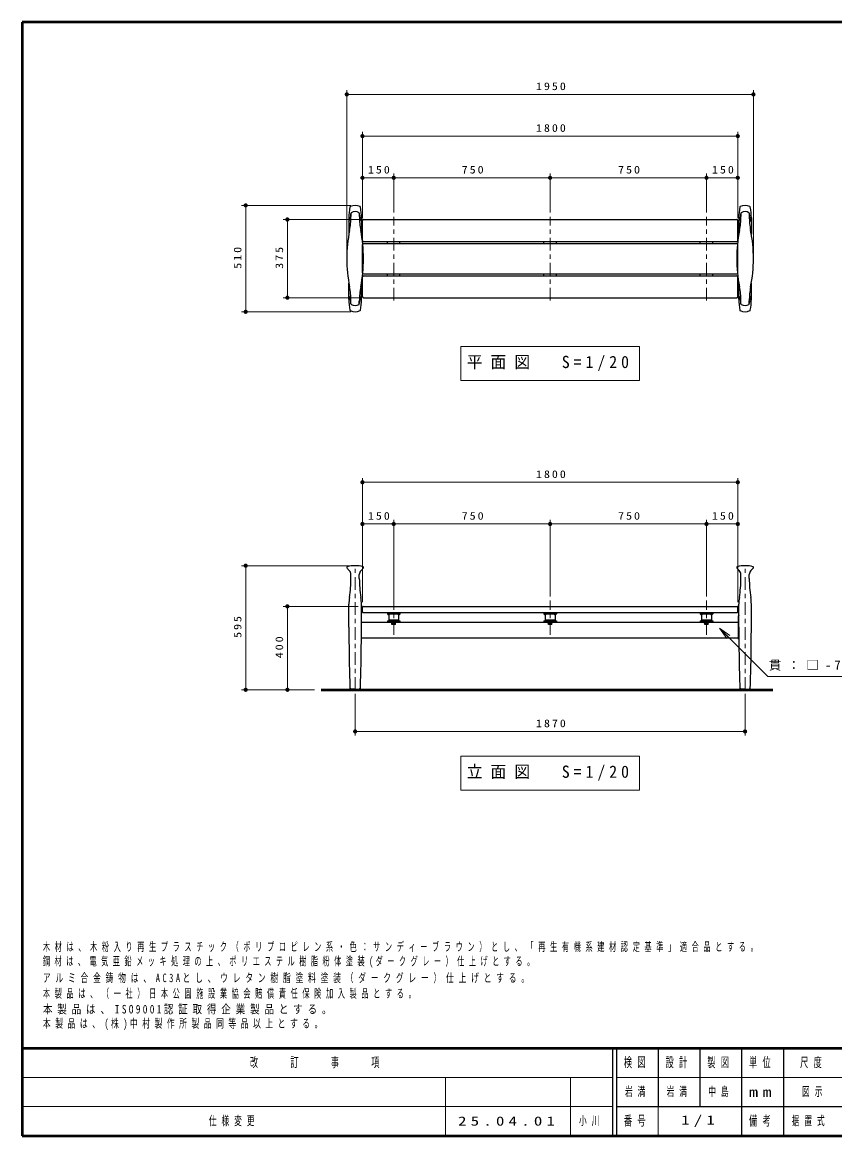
# Model space of a CAD drawing. Units: millimetres on the paper, scale 1:20. Extents: x -385 to 0, y 0 to 267.
# Drawn here: x -385 to -190.2, y 0 to 267 of the extents above; entities that cross this region are included whole.
import ezdxf

# ---------------------------------------------------------------- set-up
doc = ezdxf.new("R2010")
doc.units = ezdxf.units.MM
doc.linetypes.add('USER1', pattern=[4.5, 2.5, -2])
doc.linetypes.add('USER2', pattern=[6, 3, -1, 1, -1])
doc.layers.add('1_20', color=7, linetype='Continuous', lineweight=25)
doc.layers.add('LY_3', color=7, linetype='Continuous', lineweight=13)
doc.layers.add('CLASS1', color=7, linetype='Continuous')
doc.layers.add('LY_4', color=7, linetype='Continuous')
doc.styles.add('ＭＳ ゴシック', font='')
doc.styles.get('ＭＳ ゴシック').set_extended_font_data('MS Gothic')

# ---------------------------------------------------------------- blocks, each defined once
blk = doc.blocks.new('filled_dot')
at = {"color": 0, "linetype": 'Continuous', "lineweight": -2, "const_width": 1.25}
blk.add_lwpolyline([(-0.625, 0, 1), (0.625, 0, 1)], format="xyb", close=True, dxfattribs=at)

msp = doc.modelspace()

# ---------------------------------------------------------------- linework, layer by layer
at = {"layer": '1_20', "lineweight": 13}
for p, q in [((-307.175, 211.329), (-307.175, 250.704)), ((-307.175, 249.704), (-209.675, 249.704)), ((-209.675, 211.329), (-209.675, 250.704)), ((-303.425, 220.033), (-303.425, 240.704)), ((-213.425, 220.033), (-213.425, 240.704)), ((-303.425, 239.704), (-213.425, 239.704)), ((-303.425, 229.704), (-295.925, 229.704)), ((-295.925, 221.357), (-295.925, 230.704)), ((-295.925, 229.704), (-258.425, 229.704)), ((-258.425, 221.357), (-258.425, 230.704)), ((-258.425, 229.704), (-220.925, 229.704)), ((-220.925, 221.357), (-220.925, 230.704)), ((-220.925, 229.704), (-213.425, 229.704)), ((-306.175, 223.083), (-332.425, 223.083)), ((-331.425, 197.574), (-331.425, 223.083)), ((-304.175, 219.704), (-322.425, 219.704)), ((-321.425, 200.954), (-321.425, 219.704)), ((-304.175, 200.954), (-322.425, 200.954)), ((-306.175, 197.574), (-332.425, 197.574)), ((-279.825, 189.257), (-279.825, 181.123)), ((-237.025, 189.257), (-279.825, 189.257)), ((-237.025, 181.123), (-237.025, 189.257)), ((-279.825, 181.123), (-237.025, 181.123)), ((-303.425, 127.94), (-303.425, 157.69)), ((-213.425, 127.94), (-213.425, 157.69)), ((-303.425, 156.69), (-213.425, 156.69)), ((-295.925, 127.94), (-295.925, 147.69)), ((-258.425, 129.334), (-258.425, 147.69)), ((-220.925, 129.334), (-220.925, 147.69)), ((-303.425, 146.69), (-295.925, 146.69)), ((-295.925, 146.69), (-258.425, 146.69)), ((-258.425, 146.69), (-220.925, 146.69)), ((-220.925, 146.69), (-213.425, 146.69)), ((-306.175, 136.69), (-332.425, 136.69)), ((-331.425, 106.94), (-331.425, 136.69)), ((-304.425, 126.94), (-322.425, 126.94)), ((-321.425, 106.94), (-321.425, 126.94)), ((-217.822, 121.688), (-215.702, 119.566)), ((-217.822, 121.688), (-215.348, 119.919)), ((-216.055, 119.212), (-217.822, 121.688)), ((-314.935, 106.94), (-332.425, 106.94)), ((-314.935, 106.94), (-322.425, 106.94)), ((-305.175, 105.94), (-305.175, 95.94)), ((-211.675, 105.94), (-211.675, 95.94)), ((-211.675, 96.94), (-305.175, 96.94)), ((-279.825, 91.007), (-279.825, 82.873)), ((-237.025, 91.007), (-279.825, 91.007)), ((-237.025, 82.873), (-237.025, 91.007)), ((-279.825, 82.873), (-237.025, 82.873))]:
    msp.add_line(p, q, dxfattribs=at)
at = {"layer": '1_20', "color": 4}
for p, q in [((-306.675, 220.068), (-306.675, 216.183)), ((-306.175, 221.185), (-306.175, 220.44)), ((-304.175, 221.185), (-304.175, 220.44)), ((-303.675, 220.068), (-303.675, 216.183)), ((-213.175, 220.068), (-213.175, 216.183)), ((-212.675, 221.185), (-212.675, 220.44)), ((-210.675, 221.185), (-210.675, 220.44)), ((-210.175, 220.068), (-210.175, 216.183)), ((-306.675, 200.59), (-306.675, 204.474)), ((-303.675, 200.59), (-303.675, 204.474)), ((-213.175, 200.59), (-213.175, 204.474)), ((-210.175, 200.59), (-210.175, 204.474)), ((-306.175, 199.472), (-306.175, 200.217)), ((-304.175, 199.472), (-304.175, 200.217)), ((-212.675, 199.472), (-212.675, 200.217)), ((-210.675, 199.472), (-210.675, 200.217)), ((-306.175, 133.648), (-306.175, 134.572)), ((-304.175, 133.648), (-304.175, 134.572)), ((-212.675, 133.648), (-212.675, 134.572)), ((-210.675, 133.648), (-210.675, 134.572)), ((-306.675, 121.94), (-306.675, 127.433)), ((-303.675, 121.94), (-303.675, 127.433)), ((-213.175, 121.94), (-213.175, 127.433)), ((-210.175, 121.94), (-210.175, 127.433)), ((-305.175, 107.115), (-306.283, 107.173)), ((-306.175, 106.94), (-306.175, 107.073)), ((-305.175, 107.115), (-304.067, 107.173)), ((-304.175, 106.94), (-304.175, 107.073)), ((-211.675, 107.115), (-212.783, 107.173)), ((-212.675, 106.94), (-212.675, 107.073)), ((-211.675, 107.115), (-210.567, 107.173)), ((-210.675, 106.94), (-210.675, 107.073))]:
    msp.add_line(p, q, dxfattribs=at)
at = {"layer": '1_20'}
for p, q in [((-303.425, 214.704), (-303.425, 219.454)), ((-303.175, 219.704), (-213.675, 219.704)), ((-213.425, 214.704), (-213.425, 219.454)), ((-303.425, 206.954), (-303.425, 213.704)), ((-303.175, 214.454), (-213.675, 214.454)), ((-303.175, 213.954), (-213.675, 213.954)), ((-297.425, 213.954), (-297.425, 214.454)), ((-294.425, 213.954), (-294.425, 214.454)), ((-259.925, 213.954), (-259.925, 214.454)), ((-256.925, 213.954), (-256.925, 214.454)), ((-222.425, 213.954), (-222.425, 214.454)), ((-219.425, 213.954), (-219.425, 214.454)), ((-213.425, 206.954), (-213.425, 213.704)), ((-303.425, 201.204), (-303.425, 205.954)), ((-303.175, 206.704), (-213.675, 206.704)), ((-303.175, 206.204), (-213.675, 206.204)), ((-297.425, 206.204), (-297.425, 206.704)), ((-294.425, 206.204), (-294.425, 206.704)), ((-259.925, 206.204), (-259.925, 206.704)), ((-256.925, 206.204), (-256.925, 206.704)), ((-222.425, 206.204), (-222.425, 206.704)), ((-219.425, 206.204), (-219.425, 206.704)), ((-213.425, 201.204), (-213.425, 205.954)), ((-303.175, 200.954), (-213.675, 200.954)), ((-303.425, 125.59), (-303.425, 126.79)), ((-303.275, 126.94), (-213.575, 126.94)), ((-213.425, 125.59), (-213.425, 126.79)), ((-303.625, 123.14), (-213.225, 123.14)), ((-303.275, 125.44), (-213.575, 125.44)), ((-297.445, 125.14), (-297.445, 125.115)), ((-297.445, 125.14), (-296.855, 125.14)), ((-297.445, 125.115), (-296.855, 125.115)), ((-297.425, 125.44), (-297.425, 125.14)), ((-297.425, 125.14), (-294.425, 125.14)), ((-297.425, 123.44), (-297.425, 123.14)), ((-297.425, 123.44), (-294.425, 123.44)), ((-297.1, 125.14), (-297.1, 123.44)), ((-297.1, 123.44), (-294.75, 123.44)), ((-296.855, 125.14), (-296.855, 125.115)), ((-296.45, 123.14), (-296.45, 123.04)), ((-296.45, 123.14), (-295.4, 123.14)), ((-296.45, 123.04), (-295.4, 123.04)), ((-295.465, 123.04), (-296.385, 123.04)), ((-296.385, 122.915), (-296.385, 123.04)), ((-295.465, 122.915), (-296.385, 122.915)), ((-296.35, 122.595), (-296.35, 122.915)), ((-295.962, 122.915), (-295.928, 123.04)), ((-295.925, 122.915), (-295.925, 122.595)), ((-295.922, 122.915), (-295.888, 123.04)), ((-295.5, 122.595), (-295.5, 122.915)), ((-295.465, 122.915), (-295.465, 123.04)), ((-295.4, 123.04), (-295.4, 123.14)), ((-294.995, 125.14), (-294.995, 125.115)), ((-294.995, 125.14), (-294.405, 125.14)), ((-294.995, 125.115), (-294.405, 125.115)), ((-294.75, 125.14), (-294.75, 123.44)), ((-294.425, 125.44), (-294.425, 125.14)), ((-294.425, 123.44), (-294.425, 123.14)), ((-294.405, 125.14), (-294.405, 125.115)), ((-259.945, 125.14), (-259.945, 125.115)), ((-259.945, 125.14), (-259.355, 125.14)), ((-259.945, 125.115), (-259.355, 125.115)), ((-259.925, 125.44), (-259.925, 125.14)), ((-259.925, 125.14), (-256.925, 125.14)), ((-259.925, 123.44), (-256.925, 123.44)), ((-259.925, 123.44), (-259.925, 123.14)), ((-259.6, 125.14), (-259.6, 123.44)), ((-259.6, 123.44), (-257.25, 123.44)), ((-259.355, 125.14), (-259.355, 125.115)), ((-258.95, 123.14), (-258.95, 123.04)), ((-258.95, 123.14), (-257.9, 123.14)), ((-258.95, 123.04), (-257.9, 123.04)), ((-257.965, 123.04), (-258.885, 123.04)), ((-258.885, 122.915), (-258.885, 123.04)), ((-257.965, 122.915), (-258.885, 122.915)), ((-258.85, 122.595), (-258.85, 122.915)), ((-258.462, 122.915), (-258.428, 123.04)), ((-258.425, 122.915), (-258.425, 122.595)), ((-258.422, 122.915), (-258.388, 123.04)), ((-258, 122.595), (-258, 122.915)), ((-257.965, 122.915), (-257.965, 123.04)), ((-257.9, 123.04), (-257.9, 123.14)), ((-257.495, 125.14), (-257.495, 125.115)), ((-257.495, 125.14), (-256.905, 125.14)), ((-257.495, 125.115), (-256.905, 125.115)), ((-257.25, 125.14), (-257.25, 123.44)), ((-256.925, 125.44), (-256.925, 125.14)), ((-256.925, 123.44), (-256.925, 123.14)), ((-256.905, 125.14), (-256.905, 125.115)), ((-222.445, 125.14), (-222.445, 125.115)), ((-222.445, 125.14), (-221.855, 125.14)), ((-222.445, 125.115), (-221.855, 125.115)), ((-222.425, 125.44), (-222.425, 125.14)), ((-222.425, 125.14), (-219.425, 125.14)), ((-222.425, 123.44), (-222.425, 123.14)), ((-222.425, 123.44), (-219.425, 123.44)), ((-222.1, 125.14), (-222.1, 123.44)), ((-222.1, 123.44), (-219.75, 123.44)), ((-221.855, 125.14), (-221.855, 125.115)), ((-221.45, 123.14), (-221.45, 123.04)), ((-221.45, 123.14), (-220.4, 123.14)), ((-221.45, 123.04), (-220.4, 123.04)), ((-220.465, 123.04), (-221.385, 123.04)), ((-221.385, 122.915), (-221.385, 123.04)), ((-220.465, 122.915), (-221.385, 122.915)), ((-221.35, 122.595), (-221.35, 122.915)), ((-220.962, 122.915), (-220.928, 123.04)), ((-220.925, 122.915), (-220.925, 122.595)), ((-220.922, 122.915), (-220.888, 123.04)), ((-220.5, 122.595), (-220.5, 122.915)), ((-220.465, 122.915), (-220.465, 123.04)), ((-220.4, 123.04), (-220.4, 123.14)), ((-219.995, 125.14), (-219.995, 125.115)), ((-219.995, 125.14), (-219.405, 125.14)), ((-219.995, 125.115), (-219.405, 125.115)), ((-219.75, 125.14), (-219.75, 123.44)), ((-219.425, 125.44), (-219.425, 125.14)), ((-219.425, 123.44), (-219.425, 123.14)), ((-219.405, 125.14), (-219.405, 125.115)), ((-295.5, 122.595), (-296.35, 122.595)), ((-258, 122.595), (-258.85, 122.595)), ((-220.5, 122.595), (-221.35, 122.595)), ((-303.625, 119.09), (-303.688, 119.09)), ((-303.625, 119.39), (-213.225, 119.39)), ((-213.225, 119.09), (-213.162, 119.09)), ((-306.175, 106.94), (-304.175, 106.94)), ((-210.675, 106.94), (-212.675, 106.94))]:
    msp.add_line(p, q, dxfattribs=at)
at = {"layer": '1_20', "linetype": 'USER2', "lineweight": 13}
for p, q in [((-295.925, 200.3), (-295.925, 220.357)), ((-258.425, 200.3), (-258.425, 220.357)), ((-220.925, 200.3), (-220.925, 220.357)), ((-305.175, 106.94), (-305.175, 136.699)), ((-211.675, 106.94), (-211.675, 136.689)), ((-295.925, 120.131), (-295.925, 128.334)), ((-258.425, 120.131), (-258.425, 128.334)), ((-220.925, 120.131), (-220.925, 128.334))]:
    msp.add_line(p, q, dxfattribs=at)
at = {"layer": '1_20', "color": 131}
for p, q in [((-303.625, 119.09), (-303.625, 124.64)), ((-213.225, 119.09), (-213.225, 124.64))]:
    msp.add_line(p, q, dxfattribs=at)
at = {"layer": '1_20', "linetype": 'USER1', "lineweight": 13}
for p, q in [((-297.1, 123.74), (-294.75, 123.74)), ((-259.6, 123.74), (-257.25, 123.74)), ((-222.1, 123.74), (-219.75, 123.74))]:
    msp.add_line(p, q, dxfattribs=at)
at = {"layer": '1_20', "lineweight": 50}
msp.add_line((-313.344, 106.94), (-205.051, 106.94), dxfattribs=at)
at = {"layer": '1_20', "lineweight": 13}
msp.add_lwpolyline([(-217.822, 121.688), (-206.226, 110.087), (-166.988, 110.087)], dxfattribs=at)
at = {"layer": '1_20', "color": 4}
for centre, radius, start, end in [((-292.773, 220.068), 13.902, 169.05833, 180), ((-306.275, 222.678), 0.15, 116.11733, 169.05833), ((-305.175, 220.434), 2.649, 63.88267, 116.11733), ((-304.075, 222.678), 0.15, 10.94167, 63.88267), ((-317.577, 220.068), 13.902, 0, 10.94167), ((-199.273, 220.068), 13.902, 169.05833, 180), ((-212.775, 222.678), 0.15, 116.11733, 169.05833), ((-211.675, 220.434), 2.649, 63.88267, 116.11733), ((-210.575, 222.678), 0.15, 10.94167, 63.88267), ((-224.077, 220.068), 13.902, 0, 10.94167), ((-309.98, 221.089), 3.805, 330.87712, 0), ((-323.273, 220.44), 17.098, 348.70424, 0), ((-306.025, 221.185), 0.15, 122.77908, 180), ((-305.175, 219.865), 1.72, 57.22092, 122.77908), ((-304.325, 221.185), 0.15, 0, 57.22092), ((-300.37, 221.089), 3.805, 180, 209.12288), ((-287.076, 220.44), 17.098, 180, 191.29576), ((-216.48, 221.089), 3.805, 330.87712, 0), ((-229.773, 220.44), 17.098, 348.70424, 0), ((-212.525, 221.185), 0.15, 122.77908, 180), ((-211.675, 219.865), 1.72, 57.22092, 122.77908), ((-210.825, 221.185), 0.15, 0, 57.22092), ((-206.87, 221.089), 3.805, 180, 209.12288), ((-193.576, 220.44), 17.098, 180, 191.29576), ((-272.649, 210.329), 34.526, 168.70424, 191.29576), ((-337.7, 210.329), 34.526, 348.70424, 11.29576), ((-179.149, 210.329), 34.526, 168.70424, 191.29576), ((-244.2, 210.329), 34.526, 348.70424, 11.29576), ((-323.273, 200.217), 17.098, 0, 11.29576), ((-287.076, 200.217), 17.098, 168.70424, 180), ((-229.773, 200.217), 17.098, 0, 11.29576), ((-193.576, 200.217), 17.098, 168.70424, 180), ((-292.773, 200.59), 13.902, 180, 190.94167), ((-309.98, 199.568), 3.805, 0, 29.12288), ((-300.37, 199.568), 3.805, 150.87712, 180), ((-317.577, 200.59), 13.902, 349.05833, 0), ((-199.273, 200.59), 13.902, 180, 190.94167), ((-216.48, 199.568), 3.805, 0, 29.12288), ((-206.87, 199.568), 3.805, 150.87712, 180), ((-224.077, 200.59), 13.902, 349.05833, 0), ((-306.275, 197.979), 0.15, 190.94167, 243.88267), ((-305.175, 200.223), 2.649, 243.88267, 296.11733), ((-306.025, 199.472), 0.15, 180, 237.22092), ((-305.175, 200.792), 1.72, 237.22092, 302.77908), ((-304.325, 199.472), 0.15, 302.77908, 0), ((-304.075, 197.979), 0.15, 296.11733, 349.05833), ((-212.775, 197.979), 0.15, 190.94167, 243.88267), ((-211.675, 200.223), 2.649, 243.88267, 296.11733), ((-212.525, 199.472), 0.15, 180, 237.22092), ((-211.675, 200.792), 1.72, 237.22092, 302.77908), ((-210.825, 199.472), 0.15, 302.77908, 0), ((-210.575, 197.979), 0.15, 296.11733, 349.05833), ((-307.025, 136.29), 0.15, 105.3921, 213.20587), ((-304.731, 137.558), 2.771, 208.93513, 227.92204), ((-305.175, 129.57), 7.12, 74.6079, 105.3921), ((-305.618, 137.558), 2.771, 312.07795, 331.06487), ((-303.325, 136.29), 0.15, 326.79413, 74.6079), ((-213.525, 136.29), 0.15, 105.3921, 213.20587), ((-211.231, 137.558), 2.771, 208.93513, 227.92204), ((-211.675, 129.57), 7.12, 74.6079, 105.3921), ((-212.118, 137.558), 2.771, 312.07795, 331.06487), ((-209.825, 136.29), 0.15, 326.79413, 74.6079), ((-307.428, 134.572), 1.253, 0, 47.92204), ((-334.63, 133.648), 28.456, 350.79971, 0), ((-302.922, 134.572), 1.253, 132.07796, 180), ((-275.719, 133.648), 28.456, 180, 189.2003), ((-213.928, 134.572), 1.253, 0, 47.92204), ((-241.13, 133.648), 28.456, 350.79971, 0), ((-209.422, 134.572), 1.253, 132.07796, 180), ((-182.219, 133.648), 28.456, 180, 189.2003), ((-296.264, 127.433), 10.411, 170.7997, 180), ((-314.086, 127.433), 10.411, 0, 9.2003), ((-202.764, 127.433), 10.411, 170.7997, 180), ((-220.586, 127.433), 10.411, 0, 9.2003), ((120.922, 121.94), 427.597, 180, 181.95969), ((-731.272, 121.94), 427.597, 358.04031, 0), ((214.422, 121.94), 427.597, 180, 181.95969), ((-637.772, 121.94), 427.597, 358.04031, 0), ((-306.275, 107.323), 0.15, 181.95969, 267), ((-306.275, 107.073), 0.1, 0, 87), ((-304.075, 107.073), 0.1, 93, 180), ((-304.075, 107.323), 0.15, 273, 358.04031), ((-212.775, 107.323), 0.15, 181.95969, 267), ((-212.775, 107.073), 0.1, 0, 87), ((-210.575, 107.073), 0.1, 93, 180), ((-210.575, 107.323), 0.15, 273, 358.04031)]:
    msp.add_arc(centre, radius, start, end, dxfattribs=at)
at = {"layer": '1_20'}
for centre, radius, start, end in [((-303.175, 219.454), 0.25, 90, 180), ((-213.675, 219.454), 0.25, 0, 90), ((-303.175, 214.704), 0.25, 180, 270), ((-303.175, 213.704), 0.25, 90, 180), ((-213.675, 214.704), 0.25, 270, 0), ((-213.675, 213.704), 0.25, 0, 90), ((-303.175, 206.954), 0.25, 180, 270), ((-303.175, 205.954), 0.25, 90, 180), ((-213.675, 206.954), 0.25, 270, 0), ((-213.675, 205.954), 0.25, 0, 90), ((-303.175, 201.204), 0.25, 180, 270), ((-213.675, 201.204), 0.25, 270, 0), ((-303.275, 126.79), 0.15, 90, 180), ((-303.275, 125.59), 0.15, 180, 270), ((-213.575, 126.79), 0.15, 0, 90), ((-213.575, 125.59), 0.15, 270, 0), ((-297.15, 125.385), 0.4, 222.43594, 317.56406), ((-294.7, 125.385), 0.4, 222.43594, 317.56406), ((-259.65, 125.385), 0.4, 222.43594, 317.56406), ((-257.2, 125.385), 0.4, 222.43594, 317.56406), ((-222.15, 125.385), 0.4, 222.43594, 317.56406), ((-219.7, 125.385), 0.4, 222.43594, 317.56406)]:
    msp.add_arc(centre, radius, start, end, dxfattribs=at)
at = {"layer": '1_20', "color": 131}
for centre, start, end in [((-304.075, 124.64), 0, 27.26604), ((-212.775, 124.64), 152.73396, 180)]:
    msp.add_arc(centre, 0.45, start, end, dxfattribs=at)
at = {"layer": 'LY_3', "lineweight": 50}
for p, q in [((-385, 267), (-385, 0)), ((0, 267), (-385, 267)), ((-385, 21), (0, 21)), ((-385, 0), (0, 0))]:
    msp.add_line(p, q, dxfattribs=at)
at = {"layer": 'LY_3', "color": 211, "lineweight": 25}
for p, q in [((-243.5, 21), (-243.5, 0)), ((-242.5, 21), (-242.5, 0)), ((-232.5, 21), (-232.5, 7)), ((-222.5, 21), (-222.5, 7)), ((-212.5, 21), (-212.5, 0)), ((-202.5, 21), (-202.5, 7)), ((-242.5, 7), (0, 7))]:
    msp.add_line(p, q, dxfattribs=at)
at = {"layer": 'LY_3'}
for p, q in [((-385, 14), (-243.5, 14)), ((-283.5, 14), (-283.5, 0)), ((-253.5, 14), (-253.5, 0)), ((-242.5, 14), (-187.5, 14)), ((-385, 7), (-243.5, 7)), ((-232.5, 7), (-232.5, 0))]:
    msp.add_line(p, q, dxfattribs=at)
at = {"layer": 'LY_3', "lineweight": 25}
msp.add_line((-202.5, 7), (-202.5, 0), dxfattribs=at)

# ---------------------------------------------------------------- block references
at = {"layer": '1_20', "lineweight": 13, "xscale": 0.4, "yscale": 0.4}
for p in [(-307.175, 249.704), (-303.425, 239.704), (-303.425, 229.704), (-295.925, 229.704), (-258.425, 229.704), (-220.925, 229.704), (-303.425, 156.69), (-303.425, 146.69), (-295.925, 146.69), (-258.425, 146.69), (-220.925, 146.69), (-305.175, 96.94)]:
    msp.add_blockref('filled_dot', p, dxfattribs=at)
for p, rotation in [((-209.675, 249.704), 180), ((-213.425, 239.704), 180), ((-295.925, 229.704), 180), ((-258.425, 229.704), 180), ((-220.925, 229.704), 180), ((-213.425, 229.704), 180), ((-331.425, 223.083), 270), ((-321.425, 219.704), 270), ((-321.425, 200.954), 90), ((-331.425, 197.574), 90), ((-213.425, 156.69), 180), ((-295.925, 146.69), 180), ((-258.425, 146.69), 180), ((-220.925, 146.69), 180), ((-213.425, 146.69), 180), ((-331.425, 136.69), 270), ((-321.425, 126.94), 270), ((-331.425, 106.94), 90), ((-321.425, 106.94), 90), ((-211.675, 96.94), 180)]:
    msp.add_blockref('filled_dot', p, dxfattribs=dict(at, rotation=rotation))

# ---------------------------------------------------------------- texts
at = {"layer": '1_20', "style": 'ＭＳ ゴシック'}
for s, insert, char_height, attachment_point in [('\\T1.33;\\W1.15;1950', (-258.001, 250.704), 1.833, 8), ('\\T1.33;\\W1.15;1800', (-258.004, 240.704), 1.833, 8), ('\\T1.33;\\W1.15;150', (-299.254, 230.704), 1.833, 8), ('\\T1.33;\\W1.15;750', (-276.76, 230.704), 1.833, 8), ('\\T1.33;\\W1.15;750', (-239.26, 230.704), 1.833, 8), ('\\T1.33;\\W1.15;150', (-216.754, 230.704), 1.833, 8), ('\\T1.5;\\W0.95;平面図\u3000S=1/20', (-278.425, 185.19), 2.933, 4), ('\\T1.33;\\W1.15;1800', (-258.004, 157.69), 1.833, 8), ('\\T1.33;\\W1.15;150', (-299.254, 147.69), 1.833, 8), ('\\T1.33;\\W1.15;750', (-276.76, 147.69), 1.833, 8), ('\\T1.33;\\W1.15;750', (-239.26, 147.69), 1.833, 8), ('\\T1.33;\\W1.15;150', (-216.754, 147.69), 1.833, 8), ('\\T1.5;貫：□-75×45×3.2', (-205.988, 112.737), 2.199, 4), ('\\T1.33;\\W1.15;1870', (-258.001, 97.94), 1.833, 8), ('\\T1.5;\\W0.95;立面図\u3000S=1/20', (-278.425, 86.94), 2.933, 4)]:
    msp.add_mtext(s, dxfattribs=dict(at, insert=insert, char_height=char_height, attachment_point=attachment_point))
at = {"layer": '1_20', "char_height": 1.833, "attachment_point": 8, "rotation": 90, "style": 'ＭＳ ゴシック'}
for s, insert in [('\\T1.33;\\W1.15;510', (-332.425, 210.75)), ('\\T1.33;\\W1.15;375', (-322.425, 210.745)), ('\\T1.33;\\W1.15;595', (-332.425, 122.232)), ('\\T1.33;\\W1.15;400', (-322.425, 117.357))]:
    msp.add_mtext(s, dxfattribs=dict(at, insert=insert))
at = {"layer": 'CLASS1', "char_height": 2.053, "attachment_point": 7, "style": 'ＭＳ ゴシック'}
for s, insert in [('\\T1.64;\\W0.6;木材は、木粉入り再生プラスチック（ポリプロピレン系・色：サンディーブラウン）とし、「再生有機系建材認定基準」適合品とする。', (-380.055, 44.016)), ('\\T1.62;\\W0.6;鋼材は、電気亜鉛メッキ処理の上、ポリエステル樹脂粉体塗装(ダークグレー）仕上げとする。', (-380.055, 40.282)), ('\\T1.61;\\W0.65;アルミ合金鋳物は、AC3Aとし、ウレタン樹脂塗料塗装（ダークグレー）仕上げとする。', (-380.055, 36.549)), ('\\T1.64;\\W0.6;本製品は、（一社）日本公園施設業協会賠償責任保険加入製品とする。', (-380.055, 32.816)), ('\\T1.5;\\W0.8;本製品は、ISO9001認証取得企業製品とする。', (-380.055, 29.082)), ('\\T1.58;\\W0.65;本製品は、(株)中村製作所製品同等品以上とする。', (-380.055, 25.349))]:
    msp.add_mtext(s, dxfattribs=dict(at, insert=insert))
at = {"layer": 'LY_3', "color": 4, "char_height": 2.346, "attachment_point": 5, "style": 'ＭＳ ゴシック'}
for s, insert in [('\\T1.64;\\W0.6;改\u3000\u3000訂\u3000\u3000事\u3000\u3000項', (-314.25, 17.5)), ('\\T1.64;\\W0.6;検図', (-237.5, 17.5)), ('\\T1.64;\\W0.6;設計', (-227.5, 17.5)), ('\\T1.64;\\W0.6;製図', (-217.5, 17.5)), ('\\T1.64;\\W0.6;単位', (-207.5, 17.5)), ('\\T1.64;\\W0.6;尺度', (-195.25, 17.5)), ('\\T1.5;\\W1.35;mm', (-207.5, 10.5)), ('\\T1.64;\\W0.6;番号', (-237.5, 3.5)), ('\\T1.64;\\W0.6;備考', (-207.5, 3.5))]:
    msp.add_mtext(s, dxfattribs=dict(at, insert=insert))
at = {"layer": 'LY_4', "char_height": 2.199, "attachment_point": 4, "style": 'ＭＳ ゴシック'}
for s, insert in [('\\T1.64;\\W0.6;岩満', (-240.5, 10.5)), ('\\T1.64;\\W0.6;岩満', (-230.5, 10.5)), ('\\T1.64;\\W0.6;中島', (-220.5, 10.5)), ('\\T1.64;\\W0.6;図示', (-198, 10.5)), ('\\T1.64;\\W0.6;仕様変更', (-340.25, 3.5)), ('\\T1.5;\\W1.35;25.04.01', (-280.5, 3.5)), ('\\T1.64;\\W0.6;小川', (-251.5, 3.5)), ('\\T1.5;\\W1.35;1/1', (-227, 3.5)), ('\\T1.64;\\W0.6;据置式', (-200.5, 3.5))]:
    msp.add_mtext(s, dxfattribs=dict(at, insert=insert))

doc.saveas('drawing.dxf')
